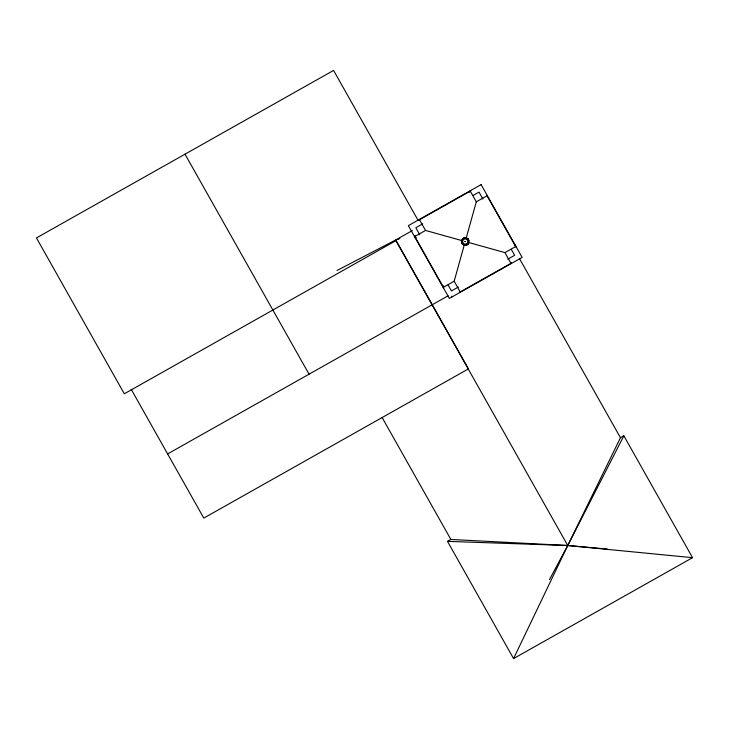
<?xml version="1.0" encoding="UTF-8"?>
<svg xmlns="http://www.w3.org/2000/svg" width="729" height="729" viewBox="0 0 729 729"><rect width="100%" height="100%" fill="white"/><g stroke="black" fill="none" stroke-linecap="round" stroke-linejoin="round"><path stroke-width="1.09" d="M460.373 292.229L454.167 281.23L464.327 244.807M466.159 238.246L476.31 201.824L470.114 190.825M513.571 658.579L567.754 545.511L620.461 437.728L623.851 435.814L692.55 557.676L513.571 658.579L447.488 541.365L450.868 539.46L567.754 545.511L607.211 549.037M549.493 579.555L567.754 545.511L623.851 435.814M461.785 242.438L462.55 244.333A3.882 3.882 0 0 0 469.011 242.456A3.882 3.882 0 0 0 464.154 237.8L462.605 239.112M462.824 244.16L462.55 244.333A3.882 3.882 0 0 1 464.154 237.8L464.327 238.073M418.938 220.049L470.834 190.788M422.747 223.849L415.84 227.749L419.731 234.656M473.094 195.463L479.026 192.128L482.917 199.035M337.044 270.477L395.537 240.051L412.368 230.564M397.861 239.559L399.829 238.447M414.664 236.214L415.229 235.895M414.537 236.652L425.545 230.455L461.958 240.616M476.31 201.824L487.318 195.627M415.311 238.028L416.159 237.554M442.394 286.06L443.241 285.577M514.319 245.5L515.166 245.026M443.168 287.426L454.167 281.23M468.519 242.447L504.942 252.599L515.941 246.402M458.368 287.035L451.461 290.935L448.116 285.012M507.73 259.205L514.647 255.305L511.302 249.382M167.624 453.921L448.144 295.774M459.644 292.265L511.548 263.005M447.488 541.365L567.754 545.511L692.55 557.676M486.717 195.217L515.977 247.122M519.294 258.276L620.461 437.728M510.947 262.595L511.266 263.16M504.942 252.599L511.138 263.606M468.738 191.599L469.212 192.447M419.339 219.456L425.545 230.455M418.1 220.349L333.572 70.421L36.45 237.927L124.322 393.788L396.111 240.552L468.455 368.874L203.801 518.082L131.184 389.286M451.433 296.156L451.907 296.995M414.5 235.932L443.77 287.837M395.537 240.051L567.754 545.511M382.124 417.526L450.868 539.46M185.011 154.174L309.05 374.187M464.929 241.445L465.549 241.618L464.929 241.445M468.045 244.215L466.159 244.98L468.045 244.215M467.927 238.72L468.692 240.616L467.927 238.72M481.113 184.628L408.34 225.653L449.365 298.425L522.146 257.401L481.113 184.628M462.997 243.86A3.235 3.235 0 0 0 468.382 242.301A3.235 3.235 0 0 0 464.337 238.419A3.235 3.235 0 0 0 462.997 243.86M463.444 243.395A2.588 2.588 0 0 0 467.754 242.146A2.588 2.588 0 0 0 464.519 239.039A2.588 2.588 0 0 0 463.444 243.395"/></g></svg>
